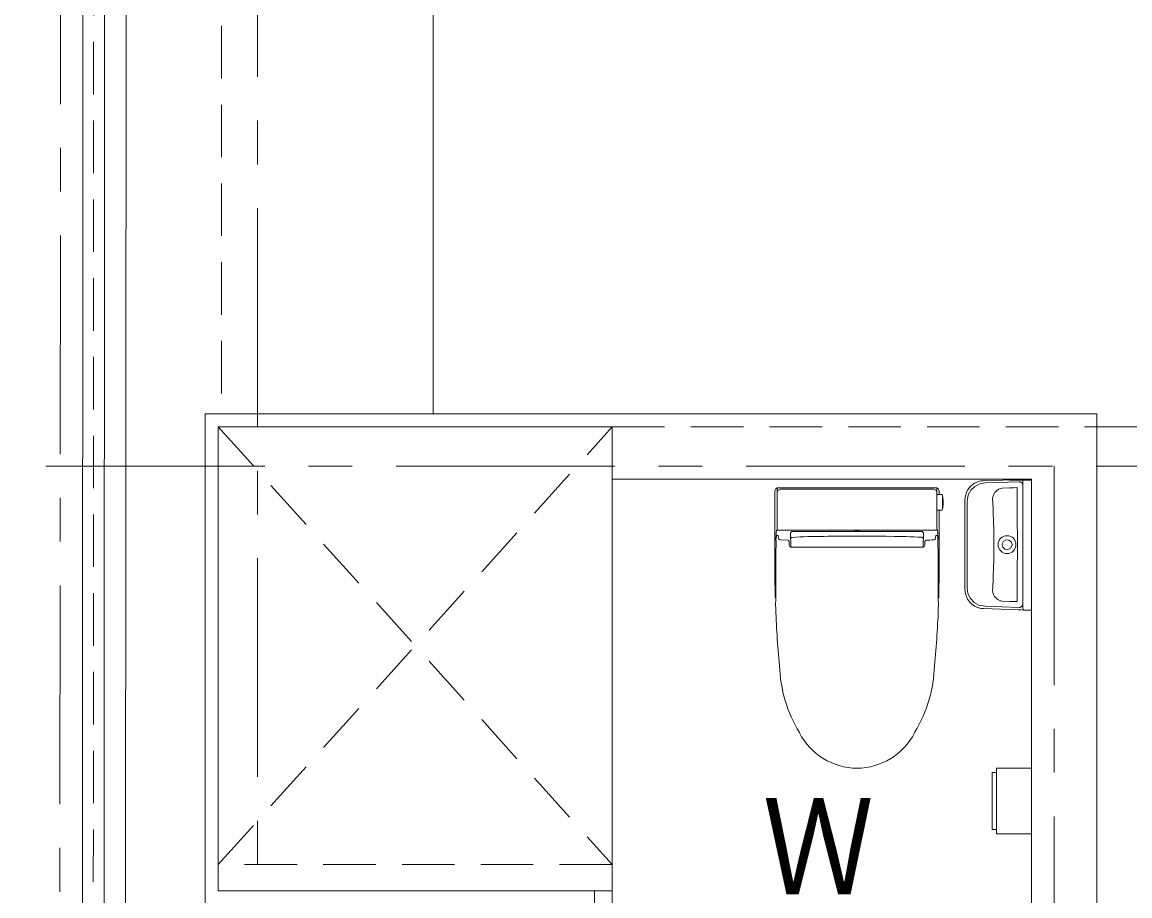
# Model space of a CAD drawing. Units: millimetres at full size; details may follow other scales. Extents: x -443943 to 462275, y -43546 to 79452.
# Drawn here: x -324217 to -321685, y 5627 to 7624 of the extents above; entities that cross this region are included whole.
import ezdxf
from ezdxf.enums import TextEntityAlignment as Align

# ---------------------------------------------------------------- set-up
doc = ezdxf.new("R2010")
doc.units = ezdxf.units.MM
doc.header["$LTSCALE"] = 100
doc.linetypes.add('CHAIN1', pattern=[8, 5, -1, 1, -1])
doc.linetypes.add('DASHED1', pattern=[1.8, 1.2, -0.6])
doc.layers.add('4-1_通り芯', color=4, linetype='Continuous', lineweight=9)
doc.styles.add('ＭＳ ゴシック', font='')
doc.styles.get('ＭＳ ゴシック').set_extended_font_data('MS Gothic')

msp = doc.modelspace()

# ---------------------------------------------------------------- linework, layer by layer
at = {"layer": '4-1_通り芯', "linetype": 'CHAIN1'}
for p, q in [((-323678.5, -6100.9), (-323678.5, 14545)), ((-324141, -6963.1), (-324126.7, 10354.2)), ((-314862.3, 6609.1), (-327092.7, 6609.1)), ((-321858.5, 6609.1), (-321858.5, 4184.1))]:
    msp.add_line(p, q, dxfattribs=at)
at = {"layer": '4-1_通り芯', "color": 8, "lineweight": 18}
msp.add_line((-323277.6, 6729.1), (-323277.6, 9669.1), dxfattribs=at)
at = {"layer": '4-1_通り芯', "color": 7, "linetype": 'DASHED1', "lineweight": 15}
for p, q in [((-323761, 9415.5), (-323761, 6729.1)), ((-322868.5, 6699.1), (-319088.5, 6699.1))]:
    msp.add_line(p, q, dxfattribs=at)
at = {"layer": '4-1_通り芯', "color": 7, "lineweight": 15}
for p, q in [((-323977.6, 9360.1), (-323990.4, -6220.9)), ((-323798.5, -6220.9), (-323798.5, 6729.1)), ((-322908.5, 5639.1), (-322908.5, 4259.1)), ((-322868.5, 5639.1), (-322868.5, 4079.1))]:
    msp.add_line(p, q, dxfattribs=at)
at = {"layer": '4-1_通り芯'}
for p, q in [((-324077.6, 9334.5), (-324084, -6220.9)), ((-324034, -6220.9), (-324027.6, 9334.5)), ((-322488.2, 6560.1), (-322129.3, 6560.1)), ((-322055.9, 6554.8), (-322050.7, 6561.7)), ((-322039.5, 6563.1), (-322048.4, 6554.6)), ((-322028.4, 6568.7), (-322039.5, 6563.1)), ((-322016.1, 6571), (-322028.4, 6568.7)), ((-322021.2, 6576.1), (-322019.5, 6576.2)), ((-322021.2, 6576.1), (-322021.2, 6576.1)), ((-322019.5, 6576.2), (-321910, 6580.1)), ((-322016.1, 6571), (-321938.3, 6573.7)), ((-321982.3, 6557.8), (-321985.2, 6556.6)), ((-321977.2, 6559.1), (-321981.5, 6558.1)), ((-321960, 6559.7), (-321977.2, 6559.1)), ((-321910, 6577.1), (-321960.1, 6577.1)), ((-321935.8, 6573.4), (-321938.3, 6573.7)), ((-321931.6, 6570.5), (-321935.8, 6573.4)), ((-321930, 6565.7), (-321931.6, 6570.5)), ((-321930, 6564.3), (-321930.1, 6564.4)), ((-321930, 6576.5), (-321930, 6576.5)), ((-321930, 6576.5), (-321930, 6576.5)), ((-321930, 6283.7), (-321930, 6576.5)), ((-321910, 6280.1), (-321910, 6580.1)), ((-322496.3, 6381.7), (-322496.3, 6551.7)), ((-322125.6, 6544.4), (-322115.2, 6544.4)), ((-322121.2, 6551.7), (-322121.2, 6544.4)), ((-322115.2, 6544.4), (-322114.8, 6544.4)), ((-322113.1, 6539.6), (-322113.1, 6513.7)), ((-322062.6, 6530.6), (-322061.9, 6539)), ((-322061.9, 6539), (-322057.7, 6551.5)), ((-322057.7, 6551.5), (-322055.9, 6554.8)), ((-322054.4, 6543.9), (-322057, 6529.5)), ((-322048.4, 6554.6), (-322054.4, 6543.9)), ((-321998.3, 6539.3), (-321998.9, 6534.6)), ((-321998.9, 6534.1), (-321998.8, 6532.2)), ((-321998.8, 6532.2), (-321998.6, 6529.9)), ((-321994.4, 6548.3), (-321998.3, 6539.3)), ((-321990, 6553.3), (-321993.8, 6549.1)), ((-321942.7, 6527.7), (-321942.8, 6535.9)), ((-322115.2, 6508.9), (-322125.6, 6508.9)), ((-322121.2, 6508.9), (-322121.2, 6412.6)), ((-322114.8, 6508.9), (-322115.2, 6508.9)), ((-322057, 6529.5), (-322057, 6330.6)), ((-321942.7, 6519.6), (-321942.7, 6527.7)), ((-321942.6, 6487.1), (-321942.6, 6495.2)), ((-321942.5, 6478.9), (-321942.6, 6487.1)), ((-322491.6, 6464.2), (-322492.7, 6462.8)), ((-322491.4, 6473.7), (-322491.4, 6473.8)), ((-322160.1, 6460.3), (-322457.4, 6460.3)), ((-322313.8, 6462.4), (-322313.8, 6463.2)), ((-322303.8, 6462.4), (-322303.8, 6463.2)), ((-322126.1, 6473.7), (-322126.1, 6473.8)), ((-322124.8, 6462.8), (-322125.8, 6464.1)), ((-321942.4, 6466.7), (-321942.4, 6470.8)), ((-321942.3, 6462.7), (-321942.4, 6466.7)), ((-322493.8, 6430.7), (-322493.8, 6429.6)), ((-322491.7, 6451.3), (-322490, 6451.3)), ((-322483.9, 6441), (-322466.5, 6440)), ((-322466.5, 6440), (-322466.5, 6440)), ((-322463.8, 6437.1), (-322463.8, 6430.1)), ((-322461.1, 6452.9), (-322461.1, 6452.9)), ((-322384.8, 6449.1), (-322383.8, 6449.1)), ((-322233.8, 6449.1), (-322232.8, 6449.1)), ((-322153.8, 6430.1), (-322153.8, 6437.1)), ((-322125.8, 6451.3), (-322127.5, 6451.3)), ((-322123.7, 6429.6), (-322123.7, 6430.7)), ((-321976.8, 6432.1), (-321977, 6430.1)), ((-321973.7, 6438), (-321976.8, 6432.1)), ((-321968.3, 6441), (-321973.7, 6438)), ((-321961.6, 6440.5), (-321968.3, 6441)), ((-321956.4, 6436.4), (-321961.6, 6440.5)), ((-321954.5, 6430.1), (-321956.4, 6436.4)), ((-321942.1, 6446.4), (-321942.1, 6450.4)), ((-321942, 6442.3), (-321942.1, 6446.4)), ((-321941.9, 6434.1), (-321941.9, 6436.2)), ((-321941.9, 6432.1), (-321941.9, 6434.1)), ((-321941.9, 6432.1), (-321941.9, 6430.1)), ((-322460, 6427.7), (-322460, 6424.5)), ((-322457.8, 6424.1), (-322159.8, 6424.1)), ((-322158.4, 6424.2), (-322157.3, 6424.6)), ((-322157.5, 6424.5), (-322157.5, 6427.7)), ((-321996.1, 6430.1), (-321996, 6417.1)), ((-321977, 6430.1), (-321975.2, 6424)), ((-321975.2, 6424), (-321970.6, 6419.9)), ((-321970.6, 6419.9), (-321964, 6419)), ((-321964, 6419), (-321958, 6421.9)), ((-321958, 6421.9), (-321954.9, 6427.3)), ((-321954.9, 6427.3), (-321954.5, 6430)), ((-321942.2, 6405.6), (-321942.1, 6409.7)), ((-321942.1, 6409.7), (-321942.1, 6413.7)), ((-321941.9, 6430.1), (-321941.9, 6428)), ((-321941.9, 6426), (-321941.9, 6428)), ((-321941.9, 6423.9), (-321941.9, 6426)), ((-321941.9, 6421.9), (-321941.9, 6423.9)), ((-321996.5, 6379.6), (-321997.5, 6354.9)), ((-321942.5, 6385.3), (-321942.4, 6389.3)), ((-321942.4, 6389.3), (-321942.4, 6393.4)), ((-321997.5, 6354.9), (-321998.6, 6330.2)), ((-321942.7, 6356.8), (-321942.6, 6364.9)), ((-321942.6, 6364.9), (-321942.6, 6373.1)), ((-322061.1, 6317.6), (-322062.6, 6329.5)), ((-322062.6, 6329.5), (-322062.6, 6329.5)), ((-322057, 6330.6), (-322055.1, 6318.2)), ((-321998.7, 6329.2), (-321998.8, 6327.9)), ((-321998.6, 6330.2), (-321998.7, 6329.4)), ((-321942.8, 6324.3), (-321942.7, 6332.4)), ((-321942.7, 6332.4), (-321942.7, 6340.5)), ((-322495.4, 6309), (-322495.5, 6309.5)), ((-322494.6, 6308.4), (-322495.1, 6308.6)), ((-322055.9, 6305.3), (-322061.1, 6317.6)), ((-322050.7, 6298.4), (-322055.9, 6305.3)), ((-322055.1, 6318.2), (-322049.5, 6307)), ((-322049.5, 6307), (-322040.9, 6298)), ((-321998.9, 6325.6), (-321998.3, 6320.8)), ((-321998.3, 6320.8), (-321996.7, 6315.8)), ((-321996.7, 6315.8), (-321994.4, 6311.8)), ((-321994.4, 6311.8), (-321993.9, 6311)), ((-321993.9, 6311), (-321990.1, 6306.8)), ((-321985.3, 6303.6), (-321982.3, 6302.3)), ((-322494.8, 6297.7), (-322494.6, 6299.1)), ((-322122.9, 6299.1), (-322122.7, 6297.7)), ((-322040.9, 6298), (-322030, 6292)), ((-322030, 6292), (-322016.1, 6289.1)), ((-322019.5, 6283.9), (-322021.2, 6284)), ((-322021.2, 6284), (-322021.2, 6284)), ((-321939.3, 6281.1), (-322019.5, 6283.9)), ((-322016.1, 6289.1), (-321938.3, 6286.4)), ((-321982.3, 6302.3), (-321981.9, 6302.2)), ((-321981.2, 6302), (-321977.1, 6301)), ((-321977.1, 6301), (-321959.9, 6300.4)), ((-321938.1, 6281), (-321939.3, 6281.1)), ((-321935.9, 6286.7), (-321938.3, 6286.4)), ((-321938.1, 6281), (-321936.3, 6281)), ((-321935.5, 6281), (-321936.3, 6281)), ((-321931.7, 6289.5), (-321935.9, 6286.7)), ((-321930, 6294.4), (-321931.7, 6289.5)), ((-321930.1, 6295.7), (-321930, 6295.8)), ((-321930, 6283.7), (-321930, 6283.7)), ((-321927.3, 6280.7), (-321927.1, 6280.7)), ((-321910, 6280.1), (-321927.1, 6280.7))]:
    msp.add_line(p, q, dxfattribs=at)
at = {"layer": '4-1_通り芯', "linetype": 'DASHED1'}
msp.add_line((-324059, -6220.9), (-324052.6, 9334.5), dxfattribs=at)
at = {"layer": '4-1_通り芯', "color": 3, "lineweight": 20}
for p in [(-322868.5, 6699.1), (-323768.5, 5639.1)]:
    msp.add_line(p, (-322868.5, 5639.1), dxfattribs=at)
at = {"layer": '4-1_通り芯', "color": 7, "lineweight": 15}
for points in [[(-323798.5, 6729.1), (-321761, 6729.1), (-321761, 4324.1), (-321703.5, 4324.1), (-321703.5, 4289.1), (-321692.7, 4289.1), (-321692.7, 4244.1), (-321702.7, 4244.1), (-321702.7, 4214.1)], [(-321910, 4079.1), (-321910, 6580.1), (-322868.5, 6580.1)]]:
    msp.add_lwpolyline(points, dxfattribs=at)
at = {"layer": '4-1_通り芯', "color": 3, "lineweight": 20}
msp.add_lwpolyline([(-323768.5, 5639.1), (-323768.5, 6699.1), (-322868.5, 6699.1)], dxfattribs=at)
at = {"layer": '4-1_通り芯', "color": 3, "linetype": 'DASHED1', "lineweight": 20}
msp.add_lwpolyline([(-323768.5, 6699.1), (-322868.5, 5699.1), (-323768.5, 5699.1), (-322868.5, 6699.1)], dxfattribs=at)
at = {"layer": '4-1_通り芯'}
for points in [[(-321942.8, 6560.3), (-321951.4, 6560), (-321960, 6559.7)], [(-321942.8, 6535.9), (-321942.8, 6544), (-321942.8, 6560.3)], [(-322062.6, 6329.5), (-322062.6, 6530.6), (-322062.6, 6530.6)], [(-321998.6, 6529.9), (-321997.5, 6505.2), (-321996.5, 6480.5), (-321996.2, 6468.1), (-321996, 6455.7), (-321996.1, 6430.1)], [(-321942.6, 6495.2), (-321942.7, 6503.3), (-321942.7, 6511.5), (-321942.7, 6519.6)], [(-322127.1, 6463), (-322303.5, 6463.2), (-322303.5, 6463.2), (-322314.1, 6463.2), (-322314.1, 6463.2), (-322490.4, 6463)], [(-322313.3, 6461.9), (-322304.3, 6461.9), (-322304.3, 6461.9)], [(-321942.4, 6470.8), (-321942.5, 6474.9), (-321942.5, 6478.9)], [(-321942.1, 6450.4), (-321942.2, 6454.5), (-321942.3, 6458.6), (-321942.3, 6462.7)], [(-322461, 6447), (-322461, 6445.7), (-322460.9, 6445)], [(-322460.8, 6443.6), (-322460.5, 6443.3), (-322460.5, 6443.3)], [(-322156.7, 6443.6), (-322157, 6443.3), (-322157, 6443.3)], [(-322156.6, 6445), (-322156.5, 6445.7), (-322156.5, 6447)], [(-321941.9, 6436.2), (-321941.9, 6438.2), (-321942, 6442.3)], [(-321996, 6417.1), (-321996, 6404.5), (-321996.2, 6392), (-321996.5, 6379.6)], [(-321942.4, 6393.4), (-321942.3, 6397.5), (-321942.3, 6401.5), (-321942.2, 6405.6)], [(-321942.1, 6413.7), (-321942, 6417.8), (-321941.9, 6421.9)], [(-321942.6, 6373.1), (-321942.5, 6381.2), (-321942.5, 6385.3)], [(-321942.7, 6340.5), (-321942.7, 6348.7), (-321942.7, 6356.8)], [(-322123.2, 6308.3), (-322122.9, 6308.4), (-322122.4, 6308.6), (-322122.4, 6308.6)], [(-322122.1, 6309), (-322122.1, 6309), (-322122, 6309.5)], [(-321990.1, 6306.8), (-321987.1, 6304.6), (-321985.3, 6303.6)], [(-321942.8, 6299.9), (-321942.8, 6316.1), (-321942.8, 6324.3)], [(-321959.9, 6300.4), (-321951.4, 6300.2), (-321942.8, 6299.9)], [(-321935.4, 6280.9), (-321934.5, 6280.9), (-321927.3, 6280.7)], [(-321990, 5779.1), (-322000, 5779.1), (-322000, 5909.1), (-321990, 5909.1)], [(-321910, 5919.1), (-321990, 5919.1), (-321990, 5769.1), (-321910, 5769.1)]]:
    msp.add_lwpolyline(points, dxfattribs=at)
for centre, radius, start, end in [((-322488.9, 6552.6), 7.47, 84.1319, 187.4101), ((169365135.5, -931332.5), 169690218.3, 179.68332, 179.68335), ((-322128.6, 6552.6), 7.47, 352.5899, 95.8681), ((-170009770.5, -931332.6), 169690235.8, 0.31665, 0.31668), ((-322017.7, 6531.8), 44.6, 132.1621, 137.7651), ((-322018, 6532), 44.2, 120.7967, 132.1702), ((-322018.1, 6532.3), 44, 115.0872, 120.7981), ((-322018.1, 6532.3), 43.9, 103.5626, 115.096), ((-322018.1, 6532.2), 44, 94.1053, 103.5711), ((-321927, 6576.5), 3, 92, 180), ((-322483.4, 6549.1), 7.58, 83.189, 186.4095), ((-322307.1, 155991.6), 149435, 269.93273, 269.99935), ((-322310.4, 155991.6), 149435, 270.00065, 270.06727), ((-322134.1, 6549.1), 7.58, 353.5905, 96.811), ((-322114.8, 6543.9), 0.5, 19.2409, 90), ((-322164.2, 6526.7), 52.8, 14.4027, 19.2409), ((-322113.3, 6539.7), 0.2, 348.027, 14.4027), ((-322189.9, 6526.7), 78, 0.0001, 9.06), ((-321973.9, 6534.8), 24.6, 122.5452, 130.9951), ((-321974.8, 6536.3), 22.8, 117.0773, 122.5657), ((-322114.8, 6509.4), 0.5, 270, 340.7591), ((-322164.2, 6526.7), 52.8, 340.7591, 345.5973), ((-322113.3, 6513.6), 0.2, 345.5964, 11.129), ((-322189.9, 6526.7), 78, 350.94, 359.9999), ((-322350.3, 6443.7), 143.7, 172.3652, 181.6924), ((-322490.6, 6464), 1.07, 172.7535, 277.2754), ((-322556.6, 6470.2), 65.3, 354.665, 1.6574), ((-356181.2, 9157.6), 33828.4, 355.41411, 355.41959), ((-322453, 6454), 8.1, 150.1531, 164.8184), ((-322449.8, 6449.3), 13.4, 124.6397, 139.5377), ((-322313.3, 6462.4), 0.5, 180.1094, 270.109), ((-322304.3, 6462.4), 0.5, 269.891, 359.8906), ((-322167.7, 6449.3), 13.4, 40.4623, 55.3603), ((-322164.5, 6454), 8.1, 15.1816, 29.8469), ((-316015.4, 6950.2), 6161.2, 184.60006, 184.6301), ((-322126.9, 6464), 1.07, 262.7808, 7.1903), ((-2562841, -5909.9), 2240749.1, 0.31661, 0.31665), ((-322060.9, 6470.2), 65.3, 178.3426, 185.335), ((-323045.9, 5732.6), 1175.4, 38.4836, 38.4891), ((-322267.3, 6443.7), 143.7, 358.3076, 7.6348), ((-322473.1, 6442), 20.8, 154.0261, 190.3082), ((-322107.9, 6426.9), 385.8, 178.3092, 179.4272), ((-322489.9, 6450.1), 1.07, 7.3344, 90.2789), ((-322513.9, 6444.7), 25.6, 359.4821, 11.7984), ((-322484.8, 6444.9), 3.5, 187.1576, 240.2123), ((-322483.8, 6445.5), 4.5, 232.6202, 268.4561), ((-322466.4, 6437.3), 2.65, 355.9446, 91.0681), ((-322187.3, 6453.4), 273.8, 180.1216, 181.3396), ((-322451.8, 6445.1), 9.14, 180.7091, 189.3597), ((-322457, 6443.3), 3.5, 93.184, 180.2892), ((-322617.1, 6431.1), 157.1, 358.79, 4.4615), ((-322374.2, 4988), 1461.1, 90.4125, 93.2534), ((-322312.9, -4524.1), 10973.4, 89.97849, 90.37009), ((-322304.6, -4524.2), 10973.5, 89.62991, 90.02151), ((-322243.2, 4989.8), 1459.4, 86.745, 89.5893), ((-322160.5, 6443.3), 3.5, 359.7127, 86.8161), ((-322000.4, 6431.1), 157.1, 175.5385, 181.21), ((-322165.7, 6445.1), 9.13, 350.6396, 359.2893), ((-322430.2, 6453.4), 273.8, 358.6605, 359.8784), ((-322151, 6437.3), 2.73, 89.9665, 183.5248), ((-321787.4, 27.8), 6422.5, 93.0903, 93.24563), ((-322133.8, 6445.8), 4.78, 271.7905, 305.656), ((-322132.5, 6444.8), 3.25, 296.7139, 354.6682), ((-322103.7, 6444.7), 25.6, 168.1948, 180.5212), ((-322127.5, 6450.1), 1.2, 95.478, 169.0902), ((-322125.8, 6450.3), 1, 359.9752, 89.9751), ((-322227.2, 6434.8), 103.5, 357.7037, 8.5676), ((-321965.8, 6430.1), 20.4, 0.0003, 179.9997), ((-316998.9, 6348.8), 5495.5, 179.1579, 180.3152), ((-322457.8, 6430.1), 6, 180, 247.0026), ((-322457.8, 6430.1), 6, 247.0026, 270), ((-322159.8, 6430.1), 6, 270, 292.9975), ((-322159.8, 6430.1), 6, 292.9975, 360), ((-322158.5, 6427.3), 2.92, 294.1608, 310.7724), ((-327618.6, 6348.8), 5495.5, 359.6848, 0.8421), ((-326543.2, 6391), 4422.1, 359.159, 0.2802), ((-321965.8, 6430.1), 20.4, 180.0002, 359.9998), ((-319993.3, 6372.9), 2503.1, 179.7998, 181.0728), ((-320210.4, 6370.1), 2285.9, 181.1036, 181.5179), ((-322494.5, 6309.4), 0.97, 201.8565, 236.7845), ((-322628.9, 6309.3), 134.7, 355.6398, 1.4428), ((-323166.8, 6310), 672.5, 0.2326, 0.7309), ((-321988.6, 6309.3), 134.7, 178.5572, 184.3602), ((-321450.7, 6310), 672.5, 179.2691, 179.7674), ((-322123, 6309.4), 0.94, 302.8833, 338.6081), ((-322123, 6309.4), 0.97, 303.2492, 338.1772), ((-324408.8, 6370.1), 2287.7, 358.4823, 358.8962), ((-321972.4, 6326.2), 26.5, 176.3839, 181.4334), ((-322440, 6294.7), 54.9, 176.9098, 183.0152), ((-320202.6, 6369.3), 2293.6, 181.9355, 185.3915), ((-324414.9, 6369.3), 2293.6, 354.6085, 358.0645), ((-322177.5, 6294.7), 54.9, 356.9848, 3.0902), ((-322017.7, 6328.4), 44.6, 222.2353, 227.8376), ((-322018, 6328.1), 44.2, 227.8295, 239.2037), ((-322018.1, 6327.9), 44, 239.2021, 244.9126), ((-322018.1, 6327.8), 43.9, 244.9038, 256.4377), ((-322018.1, 6327.9), 44, 256.4289, 265.8947), ((-321972.6, 6331.6), 30.8, 252.4253, 253.796), ((-321927, 6283.7), 3, 180, 268), ((-322168.5, 6164.8), 317.6, 181.9806, 211.1766), ((-322449, 6164.8), 317.6, 328.8234, 358.0194), ((-322307.4, 6068.3), 149.3, 207.1098, 269.4956), ((-322310.1, 6068.3), 149.3, 270.5044, 332.8902)]:
    msp.add_arc(centre, radius, start, end, dxfattribs=at)

# ---------------------------------------------------------------- texts
at = {"layer": '4-1_通り芯', "color": 7, "style": 'ＭＳ ゴシック', "width": 0.85}
msp.add_text('Ｗ', height=219.9, dxfattribs=at).set_placement((-322524.6, 5564.8), align=Align.BOTTOM_LEFT)

doc.saveas('drawing.dxf')
